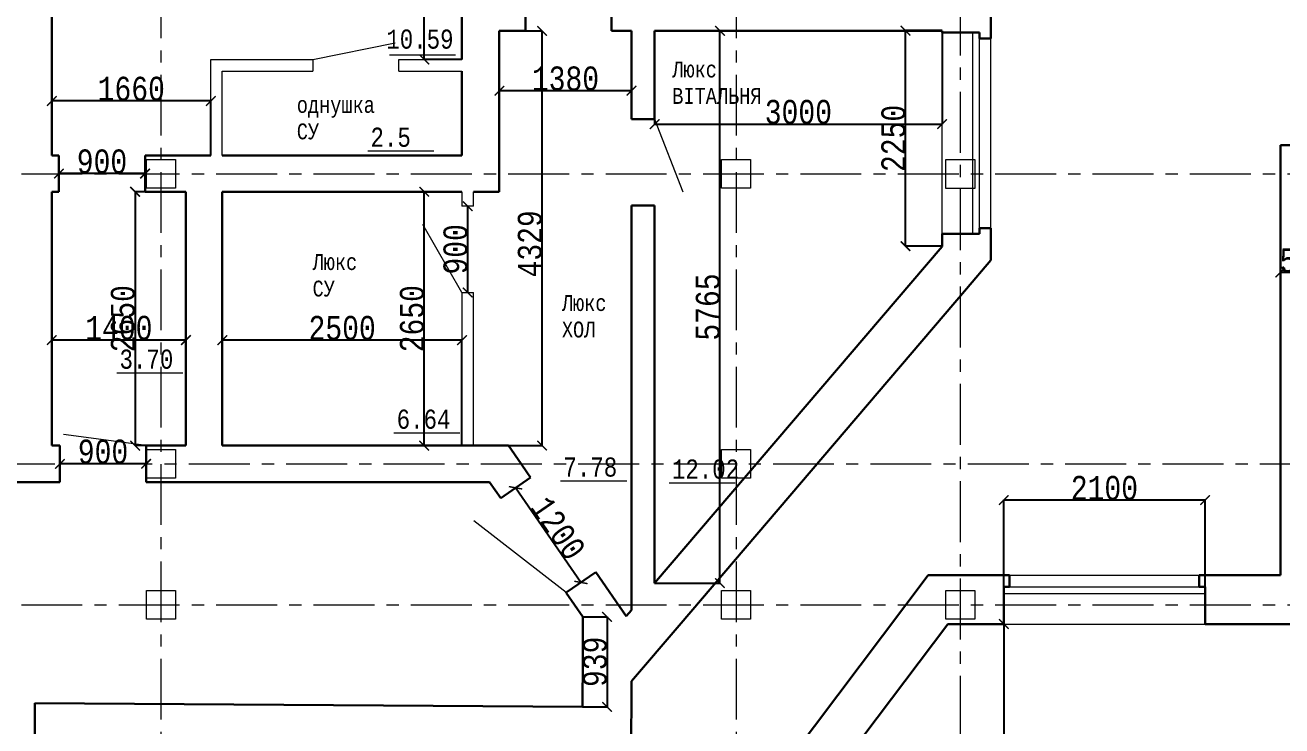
# Model space of a CAD drawing. Header units: millimetres. Extents: x -689206 to 4969298, y -1019800 to 703299.
# Drawn here: x 273805 to 286918, y 569138 to 576453 of the extents above; entities that cross this region are included whole.
import ezdxf

# ---------------------------------------------------------------- set-up
doc = ezdxf.new("R2010")
doc.units = ezdxf.units.MM
doc.linetypes.add('осеваяX2', pattern=[101.6, 63.5, -12.7, 12.7, -12.7])
for name, color, linetype, lineweight in [('несущие', 7, 'Continuous', 30), ('ОКНА', 250, 'Continuous', 20), ('ПЕРЕГОРОДКИ', 252, 'Continuous', 9), ('РАЗМЕРЫ', 7, 'Continuous', 9), ('стены', 7, 'Continuous', 20)]:
    doc.layers.add(name, color=color, linetype=linetype, lineweight=lineweight)
doc.styles.add('Аннотативный', font='isocteur.ttf', dxfattribs={"width": 0.7, "height": 250})
doc.dimstyles.new('Аннотативный', dxfattribs={"dimscale": 0, "dimtxt": 250, "dimasz": 100, "dimexe": 1.25, "dimexo": 0.625, "dimtad": 1, "dimdec": 0, "dimtxsty": 'Аннотативный', "dimblk": 'ARCHTICK', "dimcen": 2.5, "dimadec": 0, "dimazin": 0, "dimtfac": 1, "dimtdec": 0, "dimtmove": 0, "dimatfit": 3, "dimfxl": 1, "dimarcsym": 0})

# ---------------------------------------------------------------- blocks, each defined once
blk = doc.blocks.new('_ArchTick')
at = {"color": 0, "linetype": 'ByBlock', "const_width": 0.15}
blk.add_lwpolyline([(-0.5, -0.5), (0.5, 0.5)], dxfattribs=at)
blk = doc.blocks.new('*D525')
at = {"layer": 'Defpoints', "color": 0, "lineweight": 20, "transparency": 16777216}
for p in [(286902, 573870), (286902, 573870), (287412, 573870)]:
    blk.add_point(p, dxfattribs=at)
at = {"layer": 'стены', "color": 0, "lineweight": -2, "transparency": 16777216}
for p, q in [((286902, 573870), (286902, 573871)), ((287412, 573870), (286902, 573870)), ((287412, 573870), (287412, 573871))]:
    blk.add_line(p, q, dxfattribs=at)
at = {"layer": 'стены', "color": 0, "lineweight": -2, "transparency": 16777216, "xscale": 100, "yscale": 100, "zscale": 100, "rotation": 180}
blk.add_blockref('_ArchTick', (286902, 573870), dxfattribs=at)
at = {"layer": 'стены', "color": 0, "lineweight": -2, "transparency": 16777216, "xscale": 100, "yscale": 100, "zscale": 100}
blk.add_blockref('_ArchTick', (287412, 573870), dxfattribs=at)
at = {"layer": 'стены', "color": 0, "lineweight": 25, "transparency": 16777216, "insert": (287157, 573995), "char_height": 250, "attachment_point": 5, "style": 'Аннотативный'}
blk.add_mtext('510', dxfattribs=at)
blk = doc.blocks.new('*D563')
at = {"layer": 'Defpoints', "color": 0, "lineweight": 20, "transparency": 16777216}
for p in [(277970, 578393), (278363, 578393), (278363, 576093)]:
    blk.add_point(p, dxfattribs=at)
at = {"layer": 'РАЗМЕРЫ', "color": 0, "lineweight": -2, "transparency": 16777216}
for p, q in [((278362, 578393), (277969, 578393)), ((277970, 576093), (277970, 578393)), ((278362, 576093), (277969, 576093))]:
    blk.add_line(p, q, dxfattribs=at)
at = {"layer": 'РАЗМЕРЫ', "color": 0, "lineweight": -2, "transparency": 16777216, "xscale": 100, "yscale": 100, "zscale": 100}
for p, rotation in [((277970, 578393), 90), ((277970, 576093), 270)]:
    blk.add_blockref('_ArchTick', p, dxfattribs=dict(at, rotation=rotation))
at = {"layer": 'РАЗМЕРЫ', "color": 0, "lineweight": 13, "transparency": 16777216, "insert": (277844, 577243), "char_height": 250, "attachment_point": 5, "rotation": 90, "style": 'Аннотативный'}
blk.add_mtext('2300', dxfattribs=at)
blk = doc.blocks.new('*D564')
at = {"layer": 'Defpoints', "color": 0, "lineweight": 20, "transparency": 16777216}
for p in [(274083, 575661), (274083, 575093), (275743, 575093)]:
    blk.add_point(p, dxfattribs=at)
at = {"layer": 'РАЗМЕРЫ', "color": 0, "lineweight": -2, "transparency": 16777216}
for p, q in [((274083, 575093), (274083, 575663)), ((275743, 575661), (274083, 575661)), ((275743, 575093), (275743, 575663))]:
    blk.add_line(p, q, dxfattribs=at)
at = {"layer": 'РАЗМЕРЫ', "color": 0, "lineweight": -2, "transparency": 16777216, "xscale": 100, "yscale": 100, "zscale": 100, "rotation": 180}
blk.add_blockref('_ArchTick', (274083, 575661), dxfattribs=at)
at = {"layer": 'РАЗМЕРЫ', "color": 0, "lineweight": -2, "transparency": 16777216, "xscale": 100, "yscale": 100, "zscale": 100}
blk.add_blockref('_ArchTick', (275743, 575661), dxfattribs=at)
at = {"layer": 'РАЗМЕРЫ', "color": 0, "transparency": 16777216, "insert": (274913, 575787), "char_height": 250, "attachment_point": 5, "style": 'Аннотативный'}
blk.add_mtext('1660', dxfattribs=at)
blk = doc.blocks.new('*D570')
at = {"layer": 'Defpoints', "color": 0, "lineweight": 20, "transparency": 16777216}
for p in [(280373, 576393), (281055, 576393), (280373, 570628)]:
    blk.add_point(p, dxfattribs=at)
at = {"layer": 'РАЗМЕРЫ', "color": 0, "lineweight": -2, "transparency": 16777216}
for p, q in [((280373, 576393), (281057, 576393)), ((281055, 570628), (281055, 576393)), ((280373, 570628), (281057, 570628))]:
    blk.add_line(p, q, dxfattribs=at)
at = {"layer": 'РАЗМЕРЫ', "color": 0, "lineweight": -2, "transparency": 16777216, "xscale": 100, "yscale": 100, "zscale": 100}
for p, rotation in [((281055, 576393), 90), ((281055, 570628), 270)]:
    blk.add_blockref('_ArchTick', p, dxfattribs=dict(at, rotation=rotation))
at = {"layer": 'РАЗМЕРЫ', "color": 0, "transparency": 16777216, "insert": (280930, 573510), "char_height": 250, "attachment_point": 5, "rotation": 90, "style": 'Аннотативный'}
blk.add_mtext('5765', dxfattribs=at)
blk = doc.blocks.new('*D571')
at = {"layer": 'Defpoints', "color": 0, "lineweight": 20, "transparency": 16777216}
for p in [(282991, 576395), (283373, 576395), (283373, 574145)]:
    blk.add_point(p, dxfattribs=at)
at = {"layer": 'РАЗМЕРЫ', "color": 0, "lineweight": -2, "transparency": 16777216}
for p, q in [((283372, 576395), (282990, 576395)), ((282991, 574145), (282991, 576395)), ((283372, 574145), (282990, 574145))]:
    blk.add_line(p, q, dxfattribs=at)
at = {"layer": 'РАЗМЕРЫ', "color": 0, "lineweight": -2, "transparency": 16777216, "xscale": 100, "yscale": 100, "zscale": 100}
for p, rotation in [((282991, 576395), 90), ((282991, 574145), 270)]:
    blk.add_blockref('_ArchTick', p, dxfattribs=dict(at, rotation=rotation))
at = {"layer": 'РАЗМЕРЫ', "color": 0, "transparency": 16777216, "insert": (282866, 575270), "char_height": 250, "attachment_point": 5, "rotation": 90, "style": 'Аннотативный'}
blk.add_mtext('2250', dxfattribs=at)
blk = doc.blocks.new('*D572')
at = {"layer": 'Defpoints', "color": 0, "lineweight": 20, "transparency": 16777216}
for p in [(280373, 576393), (283373, 576393), (283373, 575419)]:
    blk.add_point(p, dxfattribs=at)
at = {"layer": 'РАЗМЕРЫ', "color": 0, "lineweight": -2, "transparency": 16777216}
for p, q in [((280373, 576392), (280373, 575418)), ((283373, 576392), (283373, 575418)), ((280373, 575419), (283373, 575419))]:
    blk.add_line(p, q, dxfattribs=at)
at = {"layer": 'РАЗМЕРЫ', "color": 0, "lineweight": -2, "transparency": 16777216, "xscale": 100, "yscale": 100, "zscale": 100, "rotation": 180}
blk.add_blockref('_ArchTick', (280373, 575419), dxfattribs=at)
at = {"layer": 'РАЗМЕРЫ', "color": 0, "lineweight": -2, "transparency": 16777216, "xscale": 100, "yscale": 100, "zscale": 100}
blk.add_blockref('_ArchTick', (283373, 575419), dxfattribs=at)
at = {"layer": 'РАЗМЕРЫ', "color": 0, "transparency": 16777216, "insert": (281873, 575545), "char_height": 250, "attachment_point": 5, "style": 'Аннотативный'}
blk.add_mtext('3000', dxfattribs=at)
blk = doc.blocks.new('*D581')
at = {"layer": 'Defpoints', "color": 0, "lineweight": 20, "transparency": 16777216}
for p in [(275863, 574713), (277969, 574713), (275863, 572063)]:
    blk.add_point(p, dxfattribs=at)
at = {"layer": 'ОКНА', "color": 0, "lineweight": -2, "transparency": 16777216}
for p, q in [((275863, 574713), (277970, 574713)), ((277969, 572063), (277969, 574713)), ((275863, 572063), (277970, 572063))]:
    blk.add_line(p, q, dxfattribs=at)
at = {"layer": 'ОКНА', "color": 0, "lineweight": -2, "transparency": 16777216, "xscale": 100, "yscale": 100, "zscale": 100}
for p, rotation in [((277969, 574713), 90), ((277969, 572063), 270)]:
    blk.add_blockref('_ArchTick', p, dxfattribs=dict(at, rotation=rotation))
at = {"layer": 'ОКНА', "color": 0, "transparency": 16777216, "insert": (277843, 573388), "char_height": 250, "attachment_point": 5, "rotation": 90, "style": 'Аннотативный'}
blk.add_mtext('2650', dxfattribs=at)
blk = doc.blocks.new('*D582')
at = {"layer": 'Defpoints', "color": 0, "lineweight": 20, "transparency": 16777216}
for p in [(275863, 573164), (275863, 572063), (278363, 572063)]:
    blk.add_point(p, dxfattribs=at)
at = {"layer": 'ОКНА', "color": 0, "lineweight": -2, "transparency": 16777216}
for p, q in [((275863, 572064), (275863, 573165)), ((278363, 573164), (275863, 573164)), ((278363, 572064), (278363, 573165))]:
    blk.add_line(p, q, dxfattribs=at)
at = {"layer": 'ОКНА', "color": 0, "lineweight": -2, "transparency": 16777216, "xscale": 100, "yscale": 100, "zscale": 100, "rotation": 180}
blk.add_blockref('_ArchTick', (275863, 573164), dxfattribs=at)
at = {"layer": 'ОКНА', "color": 0, "lineweight": -2, "transparency": 16777216, "xscale": 100, "yscale": 100, "zscale": 100}
blk.add_blockref('_ArchTick', (278363, 573164), dxfattribs=at)
at = {"layer": 'ОКНА', "color": 0, "transparency": 16777216, "insert": (277113, 573290), "char_height": 250, "attachment_point": 5, "style": 'Аннотативный'}
blk.add_mtext('2500', dxfattribs=at)
blk = doc.blocks.new('*D590')
at = {"layer": 'Defpoints', "color": 0, "lineweight": 20, "transparency": 16777216}
for p in [(275483, 574713), (274953, 572063), (275483, 572063)]:
    blk.add_point(p, dxfattribs=at)
at = {"layer": 'ПЕРЕГОРОДКИ', "color": 0, "lineweight": -2, "transparency": 16777216}
for p, q in [((275482, 574713), (274951, 574713)), ((274953, 574713), (274953, 572063)), ((275482, 572063), (274951, 572063))]:
    blk.add_line(p, q, dxfattribs=at)
at = {"layer": 'ПЕРЕГОРОДКИ', "color": 0, "lineweight": -2, "transparency": 16777216, "xscale": 100, "yscale": 100, "zscale": 100}
for p, rotation in [((274953, 574713), 90), ((274953, 572063), 270)]:
    blk.add_blockref('_ArchTick', p, dxfattribs=dict(at, rotation=rotation))
at = {"layer": 'ПЕРЕГОРОДКИ', "color": 0, "transparency": 16777216, "insert": (274827, 573388), "char_height": 250, "attachment_point": 5, "rotation": 90, "style": 'Аннотативный'}
blk.add_mtext('2650', dxfattribs=at)
blk = doc.blocks.new('*D591')
at = {"layer": 'Defpoints', "color": 0, "lineweight": 20, "transparency": 16777216}
for p in [(274083, 573165), (274083, 572063), (275483, 572063)]:
    blk.add_point(p, dxfattribs=at)
at = {"layer": 'ПЕРЕГОРОДКИ', "color": 0, "lineweight": -2, "transparency": 16777216}
for p, q in [((274083, 572064), (274083, 573167)), ((275483, 573165), (274083, 573165)), ((275483, 572064), (275483, 573167))]:
    blk.add_line(p, q, dxfattribs=at)
at = {"layer": 'ПЕРЕГОРОДКИ', "color": 0, "lineweight": -2, "transparency": 16777216, "xscale": 100, "yscale": 100, "zscale": 100, "rotation": 180}
blk.add_blockref('_ArchTick', (274083, 573165), dxfattribs=at)
at = {"layer": 'ПЕРЕГОРОДКИ', "color": 0, "lineweight": -2, "transparency": 16777216, "xscale": 100, "yscale": 100, "zscale": 100}
blk.add_blockref('_ArchTick', (275483, 573165), dxfattribs=at)
at = {"layer": 'ПЕРЕГОРОДКИ', "color": 0, "transparency": 16777216, "insert": (274783, 573291), "char_height": 250, "attachment_point": 5, "style": 'Аннотативный'}
blk.add_mtext('1400', dxfattribs=at)
blk = doc.blocks.new('*D651')
at = {"layer": 'Defpoints', "color": 0, "linetype": 'ByBlock', "lineweight": 20, "transparency": 16777216}
for p in [(284016, 571495), (284016, 570201), (286116, 570201)]:
    blk.add_point(p, dxfattribs=at)
at = {"layer": 'РАЗМЕРЫ', "color": 0, "linetype": 'ByBlock', "lineweight": -2, "transparency": 16777216}
for p, q in [((284016, 570201), (284016, 571496)), ((286116, 571495), (284016, 571495)), ((286116, 570201), (286116, 571496))]:
    blk.add_line(p, q, dxfattribs=at)
at = {"layer": 'РАЗМЕРЫ', "color": 0, "linetype": 'ByBlock', "lineweight": -2, "transparency": 16777216, "xscale": 100, "yscale": 100, "zscale": 100, "rotation": 180}
blk.add_blockref('_ArchTick', (284016, 571495), dxfattribs=at)
at = {"layer": 'РАЗМЕРЫ', "color": 0, "linetype": 'ByBlock', "lineweight": -2, "transparency": 16777216, "xscale": 100, "yscale": 100, "zscale": 100}
blk.add_blockref('_ArchTick', (286116, 571495), dxfattribs=at)
at = {"layer": 'РАЗМЕРЫ', "color": 0, "linetype": 'ByBlock', "lineweight": 13, "transparency": 16777216, "insert": (285066, 571620), "char_height": 250, "attachment_point": 5, "style": 'Аннотативный'}
blk.add_mtext('2100', dxfattribs=at)
blk = doc.blocks.new('*D652')
at = {"layer": 'Defpoints', "color": 0, "linetype": 'ByBlock', "lineweight": 20, "transparency": 16777216}
for p in [(284016, 570201), (284016, 555445), (284016, 555445)]:
    blk.add_point(p, dxfattribs=at)
at = {"layer": 'РАЗМЕРЫ', "color": 0, "linetype": 'ByBlock', "lineweight": -2, "transparency": 16777216}
for p, q in [((284016, 570201), (284016, 555445)), ((284017, 570201), (284017, 570201)), ((284017, 555445), (284017, 555445))]:
    blk.add_line(p, q, dxfattribs=at)
at = {"layer": 'РАЗМЕРЫ', "color": 0, "linetype": 'ByBlock', "lineweight": -2, "transparency": 16777216, "xscale": 100, "yscale": 100, "zscale": 100}
for p, rotation in [((284016, 570201), 90), ((284016, 555445), 270)]:
    blk.add_blockref('_ArchTick', p, dxfattribs=dict(at, rotation=rotation))
at = {"layer": 'РАЗМЕРЫ', "color": 0, "linetype": 'ByBlock', "lineweight": 13, "transparency": 16777216, "insert": (283891, 562823), "char_height": 250, "attachment_point": 5, "rotation": 90, "style": 'Аннотативный'}
blk.add_mtext('14760', dxfattribs=at)
blk = doc.blocks.new('*D638')
at = {"layer": 'Defpoints', "color": 0, "linetype": 'ByBlock', "lineweight": 20, "transparency": 16777216}
for p in [(274168, 571873), (274168, 571873), (275068, 571873)]:
    blk.add_point(p, dxfattribs=at)
at = {"layer": 'РАЗМЕРЫ', "color": 0, "linetype": 'ByBlock', "lineweight": -2, "transparency": 16777216}
for p, q in [((274168, 571874), (274168, 571874)), ((275068, 571873), (274168, 571873)), ((275068, 571874), (275068, 571874))]:
    blk.add_line(p, q, dxfattribs=at)
at = {"layer": 'РАЗМЕРЫ', "color": 0, "linetype": 'ByBlock', "lineweight": -2, "transparency": 16777216, "xscale": 100, "yscale": 100, "zscale": 100, "rotation": 180}
blk.add_blockref('_ArchTick', (274168, 571873), dxfattribs=at)
at = {"layer": 'РАЗМЕРЫ', "color": 0, "linetype": 'ByBlock', "lineweight": -2, "transparency": 16777216, "xscale": 100, "yscale": 100, "zscale": 100}
blk.add_blockref('_ArchTick', (275068, 571873), dxfattribs=at)
at = {"layer": 'РАЗМЕРЫ', "color": 0, "linetype": 'ByBlock', "lineweight": 13, "transparency": 16777216, "insert": (274618, 571999), "char_height": 250, "attachment_point": 5, "style": 'Аннотативный'}
blk.add_mtext('900', dxfattribs=at)
blk = doc.blocks.new('*D653')
at = {"layer": 'Defpoints', "color": 0, "linetype": 'ByBlock', "lineweight": 20, "transparency": 16777216}
for p in [(274157, 574903), (274157, 574901), (275057, 574901)]:
    blk.add_point(p, dxfattribs=at)
at = {"layer": 'РАЗМЕРЫ', "color": 0, "linetype": 'ByBlock', "lineweight": -2, "transparency": 16777216}
for p, q in [((274157, 574901), (274157, 574904)), ((275057, 574903), (274157, 574903)), ((275057, 574901), (275057, 574904))]:
    blk.add_line(p, q, dxfattribs=at)
at = {"layer": 'РАЗМЕРЫ', "color": 0, "linetype": 'ByBlock', "lineweight": -2, "transparency": 16777216, "xscale": 100, "yscale": 100, "zscale": 100, "rotation": 180}
blk.add_blockref('_ArchTick', (274157, 574903), dxfattribs=at)
at = {"layer": 'РАЗМЕРЫ', "color": 0, "linetype": 'ByBlock', "lineweight": -2, "transparency": 16777216, "xscale": 100, "yscale": 100, "zscale": 100}
blk.add_blockref('_ArchTick', (275057, 574903), dxfattribs=at)
at = {"layer": 'РАЗМЕРЫ', "color": 0, "linetype": 'ByBlock', "lineweight": 13, "transparency": 16777216, "insert": (274607, 575028), "char_height": 250, "attachment_point": 5, "style": 'Аннотативный'}
blk.add_mtext('900', dxfattribs=at)
blk = doc.blocks.new('*D654')
at = {"layer": 'Defpoints', "color": 0, "linetype": 'ByBlock', "lineweight": 20, "transparency": 16777216}
for p in [(278423, 574562), (278423, 574562), (278423, 573662)]:
    blk.add_point(p, dxfattribs=at)
at = {"layer": 'РАЗМЕРЫ', "color": 0, "linetype": 'ByBlock', "lineweight": -2, "transparency": 16777216}
for p, q in [((278423, 574562), (278424, 574562)), ((278423, 573662), (278423, 574562)), ((278423, 573662), (278424, 573662))]:
    blk.add_line(p, q, dxfattribs=at)
at = {"layer": 'РАЗМЕРЫ', "color": 0, "linetype": 'ByBlock', "lineweight": -2, "transparency": 16777216, "xscale": 100, "yscale": 100, "zscale": 100}
for p, rotation in [((278423, 574562), 90), ((278423, 573662), 270)]:
    blk.add_blockref('_ArchTick', p, dxfattribs=dict(at, rotation=rotation))
at = {"layer": 'РАЗМЕРЫ', "color": 0, "linetype": 'ByBlock', "lineweight": 13, "transparency": 16777216, "insert": (278297, 574112), "char_height": 250, "attachment_point": 5, "rotation": 90, "style": 'Аннотативный'}
blk.add_mtext('900', dxfattribs=at)
blk = doc.blocks.new('*D656')
at = {"layer": 'Defpoints', "color": 0, "linetype": 'ByBlock', "lineweight": 20, "transparency": 16777216}
for p in [(278753, 575768), (278753, 575768), (280133, 575768)]:
    blk.add_point(p, dxfattribs=at)
at = {"layer": 'РАЗМЕРЫ', "color": 0, "linetype": 'ByBlock', "lineweight": -2, "transparency": 16777216}
for p, q in [((278753, 575769), (278753, 575769)), ((280133, 575768), (278753, 575768)), ((280133, 575769), (280133, 575769))]:
    blk.add_line(p, q, dxfattribs=at)
at = {"layer": 'РАЗМЕРЫ', "color": 0, "linetype": 'ByBlock', "lineweight": -2, "transparency": 16777216, "xscale": 100, "yscale": 100, "zscale": 100, "rotation": 180}
blk.add_blockref('_ArchTick', (278753, 575768), dxfattribs=at)
at = {"layer": 'РАЗМЕРЫ', "color": 0, "linetype": 'ByBlock', "lineweight": -2, "transparency": 16777216, "xscale": 100, "yscale": 100, "zscale": 100}
blk.add_blockref('_ArchTick', (280133, 575768), dxfattribs=at)
at = {"layer": 'РАЗМЕРЫ', "color": 0, "linetype": 'ByBlock', "lineweight": 13, "transparency": 16777216, "insert": (279443, 575894), "char_height": 250, "attachment_point": 5, "style": 'Аннотативный'}
blk.add_mtext('1380', dxfattribs=at)
blk = doc.blocks.new('*D657')
at = {"layer": 'Defpoints', "color": 0, "linetype": 'ByBlock', "lineweight": 20, "transparency": 16777216}
for p in [(278848, 576393), (279199, 576393), (278848, 572063)]:
    blk.add_point(p, dxfattribs=at)
at = {"layer": 'РАЗМЕРЫ', "color": 0, "linetype": 'ByBlock', "lineweight": -2, "transparency": 16777216}
for p, q in [((278849, 576393), (279200, 576393)), ((279199, 572063), (279199, 576393)), ((278849, 572063), (279200, 572063))]:
    blk.add_line(p, q, dxfattribs=at)
at = {"layer": 'РАЗМЕРЫ', "color": 0, "linetype": 'ByBlock', "lineweight": -2, "transparency": 16777216, "xscale": 100, "yscale": 100, "zscale": 100}
for p, rotation in [((279199, 576393), 90), ((279199, 572063), 270)]:
    blk.add_blockref('_ArchTick', p, dxfattribs=dict(at, rotation=rotation))
at = {"layer": 'РАЗМЕРЫ', "color": 0, "linetype": 'ByBlock', "lineweight": 13, "transparency": 16777216, "insert": (279073, 574169), "char_height": 250, "attachment_point": 5, "rotation": 90, "style": 'Аннотативный'}
blk.add_mtext('4329', dxfattribs=at)
blk = doc.blocks.new('*D629')
at = {"layer": 'Defpoints', "color": 0, "linetype": 'ByBlock', "lineweight": 20, "transparency": 16777216}
for p in [(278922, 571623), (278922, 571623), (279604, 570635)]:
    blk.add_point(p, dxfattribs=at)
at = {"layer": 'РАЗМЕРЫ', "color": 0, "linetype": 'ByBlock', "lineweight": -2, "transparency": 16777216}
for p, q in [((279604, 570635), (278922, 571623)), ((278923, 571623), (278923, 571624)), ((279603, 570635), (279603, 570635))]:
    blk.add_line(p, q, dxfattribs=at)
at = {"layer": 'РАЗМЕРЫ', "color": 0, "linetype": 'ByBlock', "lineweight": -2, "transparency": 16777216, "xscale": 100, "yscale": 100, "zscale": 100}
for p, rotation in [((278922, 571623), 124.61168090156), ((279604, 570635), 304.61168090156)]:
    blk.add_blockref('_ArchTick', p, dxfattribs=dict(at, rotation=rotation))
at = {"layer": 'РАЗМЕРЫ', "color": 0, "linetype": 'ByBlock', "lineweight": 13, "transparency": 16777216, "insert": (279366, 571201), "char_height": 250, "attachment_point": 5, "rotation": 304.6117, "style": 'Аннотативный'}
blk.add_mtext('1200', dxfattribs=at)
blk = doc.blocks.new('*D675')
at = {"layer": 'Defpoints', "color": 0, "linetype": 'ByBlock', "lineweight": 20, "transparency": 16777216}
for p in [(279623, 570276), (279623, 569336), (279877, 569336)]:
    blk.add_point(p, dxfattribs=at)
at = {"layer": 'РАЗМЕРЫ', "color": 0, "linetype": 'ByBlock', "lineweight": -2, "transparency": 16777216}
for p, q in [((279623, 570276), (279878, 570276)), ((279877, 570276), (279877, 569336)), ((279623, 569336), (279878, 569336))]:
    blk.add_line(p, q, dxfattribs=at)
at = {"layer": 'РАЗМЕРЫ', "color": 0, "linetype": 'ByBlock', "lineweight": -2, "transparency": 16777216, "xscale": 100, "yscale": 100, "zscale": 100}
for p, rotation in [((279877, 570276), 90), ((279877, 569336), 270)]:
    blk.add_blockref('_ArchTick', p, dxfattribs=dict(at, rotation=rotation))
at = {"layer": 'РАЗМЕРЫ', "color": 0, "linetype": 'ByBlock', "lineweight": 30, "transparency": 16777216, "insert": (279751, 569806), "char_height": 250, "attachment_point": 5, "rotation": 90, "style": 'Аннотативный'}
blk.add_mtext('939', dxfattribs=at)

msp = doc.modelspace()

# ---------------------------------------------------------------- linework, layer by layer
at = {"layer": 'несущие', "color": 0}
for p, q in [((286902, 575200.5), (286902, 574690.5)), ((299532.7, 575200.5), (286902, 575200.5)), ((286902, 574379.6), (286902, 574900.5)), ((275482.8, 572712.6), (275482.8, 572063.1)), ((275862.8, 572712.6), (275862.8, 572063.1)), ((274082.8, 572063.1), (274168.1, 572063.1)), ((274168.1, 572063.1), (274168.1, 571683.1)), ((275068.1, 572063.1), (275482.8, 572063.1)), ((275068.1, 572063.1), (275068.1, 571683.1)), ((275862.8, 572063.1), (278282.2, 572063.1)), ((278282.2, 572063.1), (278482.8, 572063.1)), ((278482.8, 572063.1), (278582.8, 572063.1)), ((278582.8, 572063.1), (278848.2, 572063.1)), ((278979.3, 571873.1), (278848.2, 572063.1)), ((279038.3, 571787), (278979.3, 571873.1)), ((278767, 571515.9), (279077.3, 571730.1)), ((279077.3, 571730.1), (279038.3, 571787)), ((274168.1, 571683.1), (273632.5, 571683.1)), ((278282.2, 571683.1), (275068.1, 571683.1)), ((278482.8, 571683.1), (278282.2, 571683.1)), ((278582.8, 571683.1), (278482.8, 571683.1)), ((278582.8, 571683.1), (278651.6, 571683.1)), ((278767, 571515.9), (278651.6, 571683.1)), ((279448.6, 570528.3), (279758.9, 570742.4)), ((279758.9, 570742.4), (279759.4, 570742.8)), ((283228.1, 570710.5), (280929.7, 567659.3)), ((284076.1, 570710.5), (283228.1, 570710.5)), ((284076.1, 570710.5), (283228.1, 570710.5)), ((286902.1, 570710.5), (286056.1, 570710.5)), ((286902.1, 570710.5), (286056.1, 570710.5)), ((279622.8, 570275.8), (279448.8, 570528.1)), ((286116.1, 570590.5), (286116.1, 570200.5)), ((283431.6, 570200.5), (281184.7, 567217.6)), ((284016.1, 570200.5), (283431.6, 570200.5)), ((284016.1, 570200.5), (283431.6, 570200.5)), ((286902.1, 570200.5), (286116.1, 570200.5)), ((287032, 570200.5), (286116.1, 570200.5))]:
    msp.add_line(p, q, dxfattribs=at)
at = {"layer": 'ОКНА'}
for p, q in [((283692.8, 574274.4), (283692.8, 576374.4)), ((283762.8, 574334.4), (283762.8, 576314.4)), ((284016.1, 570520.5), (286116.1, 570520.5)), ((284076.1, 570590.5), (286056.1, 570590.5))]:
    msp.add_line(p, q, dxfattribs=at)
at = {"layer": 'ОКНА', "color": 0}
for p, q in [((274156.8, 575092.6), (274156.8, 574712.6)), ((284076.1, 570710.5), (286056.1, 570710.5)), ((284016.1, 570200.5), (286116.1, 570200.5))]:
    msp.add_line(p, q, dxfattribs=at)
at = {"layer": 'ПЕРЕГОРОДКИ', "color": 18, "linetype": 'ByBlock', "lineweight": 13, "true_color": 0x000000}
msp.add_line((279449.8, 570529.1), (278486.3, 571279.1), dxfattribs=at)
at = {"layer": 'РАЗМЕРЫ'}
for p, q in [((283372.8, 574274.4), (283372.8, 576374.4)), ((283882.8, 574334.4), (283882.8, 576314.4))]:
    msp.add_line(p, q, dxfattribs=at)
at = {"layer": 'РАЗМЕРЫ', "lineweight": 30}
for p, q in [((283762.8, 576374.4), (283762.8, 576314.4)), ((283762.8, 576314.4), (283882.8, 576314.4)), ((283882.8, 576314.4), (283762.8, 576314.4)), ((283762.8, 574274.4), (283762.8, 574334.4)), ((283762.8, 574334.4), (283882.8, 574334.4)), ((283882.8, 574334.4), (283762.8, 574334.4)), ((283882.8, 573999.6), (283882.8, 574143)), ((283627.8, 573700.9), (283882.8, 573999.6)), ((284076.1, 570590.5), (284076.1, 570710.5)), ((284076.1, 570710.5), (284076.1, 570590.5)), ((286056.1, 570590.5), (286056.1, 570710.5)), ((284016.1, 570590.5), (284076.1, 570590.5)), ((286116.1, 570590.5), (286056.1, 570590.5)), ((280627.8, 570186), (280132.8, 569606))]:
    msp.add_line(p, q, dxfattribs=at)
at = {"layer": 'РАЗМЕРЫ', "color": 114, "true_color": 0x139b48}
for p, q in [((277607.5, 576142.6), (278296.8, 576142.6)), ((277379.5, 575139.6), (278068.7, 575139.6)), ((274761.1, 572822.9), (275450.4, 572822.9)), ((277652.5, 572196.5), (278341.8, 572196.5)), ((279392.3, 571696.9), (280081.6, 571696.9)), ((280524.1, 571675.6), (281213.4, 571675.6))]:
    msp.add_line(p, q, dxfattribs=at)
at = {"layer": 'РАЗМЕРЫ', "linetype": 'ByBlock', "lineweight": 20}
msp.add_line((275068.1, 572063.1), (274207, 572180), dxfattribs=at)
at = {"layer": 'РАЗМЕРЫ', "linetype": 'ByBlock', "lineweight": 30}
for p, q in [((273907.3, 568994.1), (273907.3, 569374.1)), ((273907.3, 569374.1), (279619.5, 569336.4))]:
    msp.add_line(p, q, dxfattribs=at)
at = {"layer": 'стены', "color": 1, "linetype": 'осеваяX2', "lineweight": 15, "ltscale": 10}
for p, q in [((275222.7, 583046), (275222.7, 538898.5)), ((281222.7, 583046), (281222.7, 538750.5)), ((283562.8, 582868), (283562.8, 538572.5)), ((239222.7, 574900.5), (311372.7, 574900.5)), ((238937.1, 571873.1), (311087.1, 571873.1)), ((239222.7, 570400.5), (311372.7, 570400.5))]:
    msp.add_line(p, q, dxfattribs=at)
at = {"layer": 'стены', "lineweight": 30}
for p, q in [((274082.8, 575092.6), (274082.8, 578392.6)), ((278362.8, 576092.6), (278362.8, 578392.6)), ((283882.8, 576392.6), (283882.8, 577383.8)), ((283882.8, 576314.4), (283882.8, 577383.8)), ((279024.8, 576902.6), (279024.8, 576392.6)), ((279924.8, 576902.6), (279924.8, 576392.6)), ((278752.8, 576392.6), (279024.8, 576392.6)), ((278752.8, 574712.6), (278752.8, 576392.6)), ((279024.8, 576392.6), (278864.8, 576392.6)), ((279924.8, 576392.6), (280132.8, 576392.6)), ((280132.8, 576392.6), (280132.8, 575469.6)), ((283372.8, 576392.6), (280372.8, 576392.6)), ((280372.8, 575469.6), (280372.8, 576392.6)), ((283372.8, 576394.6), (283372.8, 576374.4)), ((283372.8, 576392.6), (283372.8, 576374.4)), ((283372.8, 576374.4), (283762.8, 576374.4)), ((283882.8, 576392.6), (283882.8, 576314.4)), ((278362.8, 575092.6), (278362.8, 575972.6)), ((280132.8, 575469.6), (280372.8, 575469.6)), ((274082.8, 575092.6), (274156.8, 575092.6)), ((274156.8, 575092.6), (274156.8, 574712.6)), ((275056.8, 574712.6), (275056.8, 575092.6)), ((275056.8, 575092.6), (275742.8, 575092.6)), ((275862.8, 575092.6), (278362.8, 575092.6)), ((274082.8, 574712.6), (274156.8, 574712.6)), ((274082.8, 574712.6), (274082.8, 572063.1)), ((275056.8, 574712.6), (275482.8, 574712.6)), ((275482.8, 574712.6), (275482.8, 572712.6)), ((275482.8, 574712.6), (275482.8, 572712.6)), ((278362.8, 574712.6), (275862.8, 574712.6)), ((275862.8, 574712.6), (275862.8, 573092.6)), ((278482.8, 574712.6), (278752.8, 574712.6)), ((280132.8, 574569.6), (280132.8, 571892.6)), ((280372.8, 574569.6), (280132.8, 574569.6)), ((280372.8, 571892.6), (280372.8, 574569.6)), ((283882.8, 574334.4), (283882.8, 574143)), ((283882.8, 574145.1), (283882.8, 574334.4)), ((286902, 574379.6), (286902, 572182.6)), ((283372.8, 574274.4), (283372.8, 574142.6)), ((283372.8, 574274.4), (283372.8, 574144.6)), ((283762.8, 574274.4), (283372.8, 574274.4)), ((283372.8, 574142.6), (280372.8, 570627.6)), ((283627.8, 573700.9), (280627.8, 570186)), ((275862.8, 573092.6), (275862.8, 572712.6)), ((286902, 572182.6), (286902.1, 570710.5)), ((280132.8, 571892.6), (280132.8, 570346.5)), ((280372.8, 571892.6), (280372.8, 570627.6)), ((279759.4, 570742.8), (280077.6, 570281.7)), ((279449.8, 570529.1), (279448.8, 570528.1)), ((279622.8, 570275.8), (279448.8, 570528.1)), ((284016.1, 570590.5), (284016.1, 570200.5)), ((279997, 570400.5), (280077.6, 570283.8)), ((279622.8, 569839.6), (279622.8, 570275.8)), ((280077.6, 570281.7), (280132.8, 570346.5)), ((279619.5, 569336.4), (279622.8, 569839.6)), ((280132.8, 569606), (280113.2, 566575.3))]:
    msp.add_line(p, q, dxfattribs=at)
at = {"layer": 'стены'}
for p, q in [((280132.8, 576392.6), (279924.8, 576392.6)), ((280372.8, 576392.6), (280734.8, 576392.6)), ((276805.8, 576092.6), (277664.7, 576268.7)), ((275742.8, 575092.6), (275742.8, 576092.6)), ((275742.8, 576092.6), (276805.8, 576092.6)), ((276805.8, 576092.6), (276805.8, 575972.6)), ((277705.8, 576092.6), (278362.8, 576092.6)), ((277705.8, 575972.6), (277705.8, 576092.6)), ((275862.8, 575092.6), (275862.8, 575972.6)), ((275862.8, 575972.6), (276805.8, 575972.6)), ((277705.8, 575972.6), (278362.8, 575972.6)), ((280372.8, 575469.6), (280666.9, 574713.2)), ((275742.8, 575092.6), (275742.8, 575340.2)), ((275356.8, 575092.6), (275742.8, 575092.6)), ((274082.8, 574712.6), (274156.8, 574712.6)), ((275356.8, 574712.6), (275482.8, 574712.6)), ((275482.8, 573138.2), (275482.8, 574712.6)), ((275862.8, 572712.6), (275862.8, 574712.6)), ((275862.8, 572712.6), (275862.8, 574712.6)), ((278362.8, 574712.6), (278362.8, 574561.6)), ((278482.8, 574561.6), (278482.8, 574712.6)), ((278482.8, 574561.6), (278362.8, 574561.6)), ((278362.8, 573661.6), (277953.4, 574370.6)), ((278362.8, 573661.6), (278362.8, 572063.1)), ((278362.8, 573661.6), (278482.8, 573661.6)), ((278482.8, 572063.1), (278482.8, 573661.6)), ((275482.8, 573092.6), (275482.8, 573138.2))]:
    msp.add_line(p, q, dxfattribs=at)
at = {"layer": 'стены', "color": 240, "true_color": 0xed1f24}
for points in [[(275072.7, 575050.5), (275372.7, 575050.5), (275372.7, 574750.5), (275072.7, 574750.5)], [(281072.7, 575050.5), (281372.7, 575050.5), (281372.7, 574750.5), (281072.7, 574750.5)], [(283412.8, 575048.5), (283712.8, 575048.5), (283712.8, 574748.5), (283412.8, 574748.5)], [(275072.7, 572023.1), (275372.7, 572023.1), (275372.7, 571723.1), (275072.7, 571723.1)], [(281072.7, 572023.1), (281372.7, 572023.1), (281372.7, 571723.1), (281072.7, 571723.1)], [(275072.7, 570550.5), (275372.7, 570550.5), (275372.7, 570250.5), (275072.7, 570250.5)], [(281072.7, 570550.5), (281372.7, 570550.5), (281372.7, 570250.5), (281072.7, 570250.5)], [(283412.8, 570550.5), (283712.8, 570550.5), (283712.8, 570250.5), (283412.8, 570250.5)]]:
    msp.add_lwpolyline(points, close=True, dxfattribs=at)

# ---------------------------------------------------------------- texts
at = {"char_height": 165.8, "width": 766.271, "attachment_point": 1, "style": 'Аннотативный'}
for s, insert in [('Люкс\\PВІТАЛЬНЯ', (280557.6, 576072.8)), ('однушка\\PСУ', (276639.8, 575702.8)), ('Люкс\\PСУ', (276804.5, 574062.2)), ('Люкс ХОЛ', (279405.6, 573634.5))]:
    msp.add_mtext(s, dxfattribs=dict(at, insert=insert))
at = {"layer": 'РАЗМЕРЫ', "color": 114, "true_color": 0x139b48, "char_height": 200, "width": 656.117, "attachment_point": 1, "style": 'Аннотативный'}
for s, insert in [('10.59', (277573.8, 576406.8)), ('2.5', (277408.7, 575382.5)), ('3.70', (274790.4, 573065.7)), ('6.64', (277681.8, 572439.3)), ('7.78', (279421.6, 571939.7)), ('12.02', (280553.4, 571918.4))]:
    msp.add_mtext(s, dxfattribs=dict(at, insert=insert))

# ---------------------------------------------------------------- dimensions: what is measured, and where the dimension line sits
at = {"layer": 'ОКНА', "color": 0}
dim = msp.add_aligned_dim(p1=(275862.8, 572063.1), p2=(275862.8, 574712.6), distance=-2105.8, text='2650', dimstyle='Аннотативный', dxfattribs=at)
dim.commit()
dim.dimension.update_dxf_attribs({"geometry": '*D581', "text_midpoint": (277842.9, 573387.8)})
dim = msp.add_aligned_dim(p1=(278362.8, 572063.1), p2=(275862.8, 572063.1), distance=-1101, dimstyle='Аннотативный', dxfattribs=at)
dim.commit()
dim.dimension.update_dxf_attribs({"geometry": '*D582', "text_midpoint": (277112.8, 573289.8)})
at = {"layer": 'ПЕРЕГОРОДКИ', "color": 0}
dim = msp.add_aligned_dim(p1=(275482.8, 574712.6), p2=(275482.8, 572063.1), distance=-530.1, text='2650', dimstyle='Аннотативный', dxfattribs=at)
dim.commit()
dim.dimension.update_dxf_attribs({"geometry": '*D590', "text_midpoint": (274827.1, 573387.8)})
dim = msp.add_aligned_dim(p1=(275482.8, 572063.1), p2=(274082.8, 572063.1), distance=-1102.3, dimstyle='Аннотативный', dxfattribs=at)
dim.commit()
dim.dimension.update_dxf_attribs({"geometry": '*D591', "text_midpoint": (274782.8, 573291)})
at = {"layer": 'РАЗМЕРЫ', "lineweight": 13}
dim = msp.add_linear_dim(base=(277969.8, 578392.6), p1=(278362.8, 576092.6), p2=(278362.8, 578392.6), angle=90, dimstyle='Аннотативный', dxfattribs=at)
dim.commit()
dim.dimension.update_dxf_attribs({"geometry": '*D563', "text_midpoint": (277844.1, 577242.6)})
at = {"layer": 'РАЗМЕРЫ', "color": 18, "linetype": 'ByBlock', "lineweight": 13, "true_color": 0x000000}
dim = msp.add_linear_dim(base=(279198.7406, 576392.552), p1=(278848.1707, 572063.0943), p2=(278848.1707, 576392.552), angle=90, dimstyle='Аннотативный', dxfattribs=at)
dim.commit()
dim.dimension.update_dxf_attribs({"geometry": '*D657', "text_midpoint": (279198.7406, 574169.3982), "dimtype": 160})
at = {"layer": 'РАЗМЕРЫ'}
for base, p1, p2, picture, middle in [((281055.5, 576392.6), (280372.8, 570627.6), (280372.8, 576392.6), '*D570', (280929.9, 573510.1)), ((282991.2, 576394.6), (283372.8, 574144.6), (283372.8, 576394.6), '*D571', (282865.6, 575269.6))]:
    dim = msp.add_linear_dim(base=base, p1=p1, p2=p2, angle=90, dimstyle='Аннотативный', dxfattribs=at)
    dim.commit()
    dim.dimension.update_dxf_attribs({"geometry": picture, "text_midpoint": middle})
for base, p1, p2, picture, middle in [((283372.8, 575419.1), (280372.8, 576392.6), (283372.8, 576392.6), '*D572', (281872.8, 575544.7)), ((274082.8, 575661.5), (275742.8, 575092.6), (274082.8, 575092.6), '*D564', (274912.8, 575787.1))]:
    dim = msp.add_linear_dim(base=base, p1=p1, p2=p2, dimstyle='Аннотативный', dxfattribs=at)
    dim.commit()
    dim.dimension.update_dxf_attribs({"geometry": picture, "text_midpoint": middle})
at = {"layer": 'РАЗМЕРЫ', "color": 18, "linetype": 'ByBlock', "lineweight": 13, "true_color": 0x000000}
for base, p1, p2, picture, middle in [((278752.8, 575768.1), (280132.8, 575768.1), (278752.8, 575768.1), '*D656', (279442.8, 575893.8)), ((274156.8, 574902.6), (275056.8, 574900.5), (274156.8, 574900.5), '*D653', (274606.8, 575028.2)), ((274168.1, 571873.1), (275068.1, 571873.1), (274168.1, 571873.1), '*D638', (274618.1, 571998.7)), ((284016.1, 571494.6), (286116.1, 570200.5), (284016.1, 570200.5), '*D651', (285066.1, 571620.2))]:
    dim = msp.add_linear_dim(base=base, p1=p1, p2=p2, dimstyle='Аннотативный', dxfattribs=at)
    dim.commit()
    dim.dimension.update_dxf_attribs({"geometry": picture, "text_midpoint": middle})
dim = msp.add_linear_dim(base=(278422.8, 574561.6), p1=(278422.8, 573661.6), p2=(278422.8, 574561.6), angle=90, dimstyle='Аннотативный', dxfattribs=at)
dim.commit()
dim.dimension.update_dxf_attribs({"geometry": '*D654', "text_midpoint": (278297.1, 574111.6)})
dim = msp.add_aligned_dim(p1=(279603.7, 570635.4), p2=(278922.1, 571623), distance=0, dimstyle='Аннотативный', dxfattribs=at)
dim.commit()
dim.dimension.update_dxf_attribs({"geometry": '*D629', "text_midpoint": (279366.3, 571200.5)})
at = {"layer": 'РАЗМЕРЫ', "linetype": 'ByBlock', "lineweight": 30}
dim = msp.add_linear_dim(base=(279877.1, 569336.4), p1=(279622.8, 570275.8), p2=(279622.8, 569336.4), angle=90, dimstyle='Аннотативный', dxfattribs=at)
dim.commit()
dim.dimension.update_dxf_attribs({"geometry": '*D675', "text_midpoint": (279751.4, 569806.1)})
at = {"layer": 'РАЗМЕРЫ', "color": 18, "linetype": 'ByBlock', "lineweight": 13, "true_color": 0x000000}
dim = msp.add_linear_dim(base=(284016.1, 555445.4), p1=(284016.1, 570200.5), p2=(284016.1, 555445.4), angle=90, text='14760', dimstyle='Аннотативный', dxfattribs=at)
dim.commit()
dim.dimension.update_dxf_attribs({"geometry": '*D652', "text_midpoint": (283890.5, 562823)})
at = {"layer": 'стены', "lineweight": 25}
dim = msp.add_linear_dim(base=(286902, 573869.6), p1=(287412, 573869.6), p2=(286902, 573869.6), dimstyle='Аннотативный', dxfattribs=at)
dim.commit()
dim.dimension.update_dxf_attribs({"geometry": '*D525', "text_midpoint": (287157, 573995.2)})

doc.saveas('drawing.dxf')
